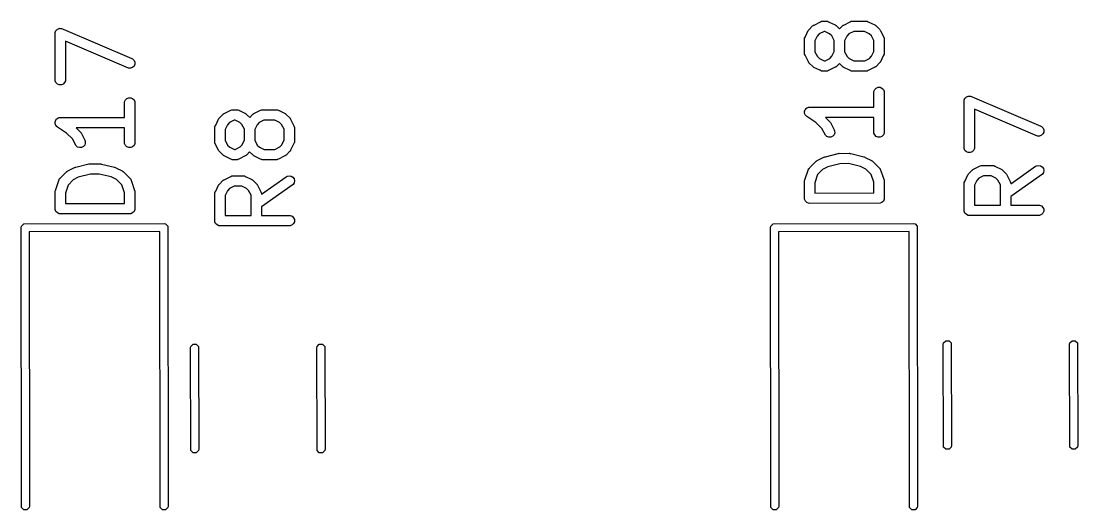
# Model space of a CAD drawing. Extents: x 37 to 347, y -147 to -34.
# Drawn here: x 316.61 to 331.84, y -115.29 to -108.25 of the extents above; entities that cross this region are included whole.
import ezdxf

# ---------------------------------------------------------------- set-up
doc = ezdxf.new("R2010")
doc.units = 0
doc.layers.add('BLACK', color=7, linetype='CONTINUOUS')

msp = doc.modelspace()

# ---------------------------------------------------------------- linework, layer by layer
at = {"layer": 'BLACK', "linetype": 'CONTINUOUS'}
for p, q in [((328.039531, -108.307761), (328.134086, -108.25907)), ((328.134086, -108.25907), (328.147817, -108.253815)), ((328.147817, -108.253815), (328.150506, -108.253623)), ((328.150506, -108.253623), (328.152995, -108.252593)), ((328.152995, -108.252593), (328.170824, -108.25218)), ((328.170824, -108.25218), (328.177007, -108.251741)), ((328.177007, -108.251741), (328.177837, -108.252017)), ((328.177837, -108.252017), (328.215246, -108.251152)), ((328.215246, -108.251152), (328.229878, -108.252593)), ((328.229878, -108.252593), (328.232367, -108.253624)), ((328.232367, -108.253624), (328.235055, -108.253815)), ((328.235055, -108.253815), (328.248048, -108.260119)), ((328.248048, -108.260119), (328.256914, -108.263792)), ((328.256914, -108.263792), (328.258136, -108.265014)), ((328.258136, -108.265014), (328.344025, -108.306689)), ((328.468102, -108.307761), (328.562657, -108.25907)), ((328.562657, -108.25907), (328.576388, -108.253815)), ((328.576388, -108.253815), (328.579077, -108.253623)), ((328.579077, -108.253623), (328.581566, -108.252593)), ((328.581566, -108.252593), (328.594905, -108.252499)), ((328.594905, -108.252499), (328.605578, -108.251741)), ((328.605578, -108.251741), (328.607585, -108.25241)), ((328.607585, -108.25241), (328.786674, -108.251152)), ((328.786674, -108.251152), (328.801306, -108.252593)), ((328.801306, -108.252593), (328.803795, -108.253624)), ((328.803795, -108.253624), (328.806483, -108.253815)), ((328.806483, -108.253815), (328.819476, -108.260119)), ((328.819476, -108.260119), (328.828342, -108.263792)), ((328.828342, -108.263792), (328.829564, -108.265014)), ((328.829564, -108.265014), (328.915453, -108.306689)), ((317.102151, -108.428533), (317.103592, -108.413901)), ((317.103592, -109.109831), (317.102151, -108.428533)), ((317.103592, -108.413901), (317.10377, -108.41347)), ((317.10377, -108.41347), (317.103776, -108.413006)), ((317.103776, -108.413006), (317.109364, -108.399965)), ((317.109364, -108.399965), (317.114791, -108.386865)), ((317.114791, -108.386865), (317.115119, -108.386536)), ((317.115119, -108.386536), (317.115303, -108.386108)), ((317.115303, -108.386108), (317.125463, -108.376192)), ((317.125463, -108.376192), (317.135483, -108.366173)), ((317.135483, -108.366173), (317.135913, -108.365994)), ((317.135913, -108.365994), (317.136247, -108.365669)), ((317.136247, -108.365669), (317.149429, -108.360395)), ((317.149429, -108.360395), (317.162519, -108.354974)), ((317.162519, -108.354974), (317.162985, -108.354974)), ((317.162985, -108.354974), (317.163417, -108.354801)), ((317.163417, -108.354801), (317.177597, -108.354974)), ((317.177597, -108.354974), (317.191783, -108.354974)), ((317.191783, -108.354974), (317.192213, -108.355152)), ((317.192213, -108.355152), (317.192678, -108.355158)), ((317.192678, -108.355158), (317.207267, -108.361388)), ((317.207267, -108.361388), (317.218819, -108.366173)), ((317.218819, -108.366173), (317.219077, -108.366431)), ((317.219077, -108.366431), (318.206695, -108.788168)), ((327.916013, -108.473737), (327.957688, -108.387849)), ((327.957688, -108.387849), (327.961652, -108.381549)), ((327.961652, -108.381549), (327.96241, -108.379722)), ((327.96241, -108.379722), (327.96354, -108.378551)), ((327.96354, -108.378551), (327.96552, -108.375406)), ((327.96552, -108.375406), (327.972014, -108.369773)), ((327.972014, -108.369773), (328.019356, -108.320738)), ((328.019356, -108.320738), (328.025105, -108.316019)), ((328.025105, -108.316019), (328.026405, -108.314521)), ((328.026405, -108.314521), (328.027818, -108.313793)), ((328.027818, -108.313793), (328.030721, -108.311411)), ((328.030721, -108.311411), (328.039531, -108.307761)), ((328.114447, -108.436466), (328.084203, -108.467793)), ((328.18375, -108.400778), (328.114447, -108.436466)), ((328.196639, -108.40048), (328.18375, -108.400778)), ((328.26408, -108.433204), (328.196639, -108.40048)), ((328.295407, -108.463448), (328.26408, -108.433204)), ((328.344025, -108.306689), (328.350324, -108.310653)), ((328.350324, -108.310653), (328.352152, -108.311411)), ((328.352152, -108.311411), (328.353322, -108.312541)), ((328.353322, -108.312541), (328.356468, -108.314521)), ((328.356468, -108.314521), (328.3621, -108.321015)), ((328.3621, -108.321015), (328.406383, -108.363768)), ((328.406383, -108.363768), (328.447927, -108.320738)), ((328.447927, -108.320738), (328.453676, -108.316019)), ((328.453676, -108.316019), (328.454976, -108.314521)), ((328.454976, -108.314521), (328.456389, -108.313793)), ((328.456389, -108.313793), (328.459292, -108.311411)), ((328.459292, -108.311411), (328.468102, -108.307761)), ((328.543018, -108.436466), (328.512774, -108.467793)), ((328.611809, -108.401042), (328.543018, -108.436466)), ((328.766978, -108.399952), (328.611809, -108.401042)), ((328.835508, -108.433204), (328.766978, -108.399952)), ((328.866836, -108.463449), (328.835508, -108.433204)), ((328.915453, -108.306689), (328.921749, -108.310652)), ((328.921749, -108.310652), (328.923579, -108.31141)), ((328.923579, -108.31141), (328.92475, -108.312541)), ((328.92475, -108.312541), (328.927896, -108.314521)), ((328.927896, -108.314521), (328.933527, -108.321014)), ((328.933527, -108.321014), (328.982564, -108.368356)), ((328.982564, -108.368356), (328.987282, -108.374105)), ((328.987282, -108.374105), (328.988782, -108.375406)), ((328.988782, -108.375406), (328.989509, -108.376819)), ((328.989509, -108.376819), (328.991892, -108.379722)), ((328.991892, -108.379722), (328.995541, -108.388532)), ((328.995541, -108.388532), (329.044233, -108.483087)), ((318.161623, -108.930479), (317.25098, -108.541611)), ((317.25098, -108.541611), (317.252151, -109.095199)), ((327.902151, -108.516628), (327.903592, -108.501996)), ((327.903409, -108.695715), (327.902151, -108.516628)), ((327.903592, -108.501996), (327.904623, -108.499506)), ((327.904623, -108.499506), (327.904814, -108.496819)), ((327.904814, -108.496819), (327.911118, -108.483825)), ((327.911118, -108.483825), (327.914791, -108.47496)), ((327.914791, -108.47496), (327.916013, -108.473737)), ((328.084203, -108.467793), (328.050951, -108.536323)), ((328.050951, -108.536323), (328.052041, -108.691492)), ((328.330831, -108.532239), (328.295407, -108.463448)), ((328.331921, -108.687408), (328.330831, -108.532239)), ((328.512774, -108.467793), (328.479522, -108.536323)), ((328.479522, -108.536323), (328.480612, -108.691492)), ((328.90226, -108.532239), (328.866836, -108.463449)), ((328.90335, -108.687408), (328.90226, -108.532239)), ((329.044233, -108.483087), (329.049488, -108.496818)), ((329.049488, -108.496818), (329.049679, -108.499507)), ((329.049679, -108.499507), (329.05071, -108.501996)), ((329.05071, -108.501996), (329.050803, -108.515335)), ((329.050803, -108.515335), (329.051562, -108.526008)), ((329.051562, -108.526008), (329.050892, -108.528015)), ((329.050892, -108.528015), (329.052151, -108.707104)), ((327.90274, -108.697723), (327.903409, -108.695715)), ((327.903498, -108.708395), (327.90274, -108.697723)), ((327.903592, -108.721736), (327.903498, -108.708395)), ((327.904623, -108.724225), (327.903592, -108.721736)), ((327.904814, -108.726913), (327.904623, -108.724225)), ((327.910069, -108.740645), (327.904814, -108.726913)), ((327.958761, -108.835201), (327.910069, -108.740645)), ((328.052041, -108.691492), (328.087465, -108.760283)), ((328.29867, -108.755937), (328.331921, -108.687408)), ((328.480612, -108.691492), (328.516036, -108.760283)), ((328.870099, -108.755937), (328.90335, -108.687408)), ((329.04318, -108.739912), (329.039511, -108.748772)), ((329.049488, -108.726914), (329.04318, -108.739912)), ((329.049679, -108.724224), (329.049488, -108.726914)), ((329.05071, -108.721736), (329.049679, -108.724224)), ((329.052151, -108.707104), (329.05071, -108.721736)), ((318.206695, -108.788168), (318.219576, -108.795256)), ((318.219576, -108.795256), (318.240014, -108.8162)), ((318.250526, -108.872631), (318.238998, -108.899529)), ((318.240014, -108.8162), (318.250882, -108.84337)), ((318.250882, -108.84337), (318.250526, -108.872631)), ((327.96241, -108.84401), (327.958761, -108.835201)), ((327.964792, -108.846912), (327.96241, -108.84401)), ((327.96552, -108.848326), (327.964792, -108.846912)), ((327.967018, -108.849625), (327.96552, -108.848326)), ((327.971737, -108.855375), (327.967018, -108.849625)), ((328.020772, -108.902716), (327.971737, -108.855375)), ((328.087465, -108.760283), (328.118793, -108.790528)), ((328.118793, -108.790528), (328.186233, -108.823251)), ((328.186233, -108.823251), (328.199122, -108.822953)), ((328.199122, -108.822953), (328.268425, -108.787265)), ((328.268425, -108.787265), (328.29867, -108.755937)), ((328.40506, -108.859963), (328.363517, -108.902994)), ((328.449343, -108.902716), (328.40506, -108.859963)), ((328.516036, -108.760283), (328.547364, -108.790528)), ((328.547364, -108.790528), (328.615893, -108.823779)), ((328.615893, -108.823779), (328.771062, -108.822689)), ((328.771062, -108.822689), (328.839853, -108.787264)), ((328.839853, -108.787264), (328.870099, -108.755937)), ((328.982285, -108.853959), (328.934944, -108.902995)), ((328.988782, -108.848326), (328.982285, -108.853959)), ((328.990761, -108.84518), (328.988782, -108.848326)), ((328.991892, -108.84401), (328.990761, -108.84518)), ((328.992649, -108.842182), (328.991892, -108.84401)), ((328.996614, -108.835883), (328.992649, -108.842182)), ((329.038289, -108.749993), (328.996614, -108.835883)), ((329.039511, -108.748772), (329.038289, -108.749993)), ((318.190885, -108.930836), (318.161623, -108.930479)), ((318.218055, -108.919968), (318.190885, -108.930836)), ((318.238998, -108.899529), (318.218055, -108.919968)), ((328.026405, -108.909211), (328.020772, -108.902716)), ((328.02955, -108.91119), (328.026405, -108.909211)), ((328.030721, -108.912321), (328.02955, -108.91119)), ((328.032548, -108.913078), (328.030721, -108.912321)), ((328.038848, -108.917043), (328.032548, -108.913078)), ((328.124737, -108.958718), (328.038848, -108.917043)), ((328.125959, -108.95994), (328.124737, -108.958718)), ((328.134818, -108.963609), (328.125959, -108.95994)), ((328.147817, -108.969917), (328.134818, -108.963609)), ((328.150506, -108.970108), (328.147817, -108.969917)), ((328.152995, -108.971139), (328.150506, -108.970108)), ((328.167627, -108.97258), (328.152995, -108.971139)), ((328.205034, -108.971714), (328.167627, -108.97258)), ((328.205865, -108.971991), (328.205034, -108.971714)), ((328.212047, -108.971551), (328.205865, -108.971991)), ((328.229878, -108.971139), (328.212047, -108.971551)), ((328.232367, -108.970107), (328.229878, -108.971139)), ((328.235055, -108.969917), (328.232367, -108.970107)), ((328.248787, -108.964662), (328.235055, -108.969917)), ((328.343343, -108.915969), (328.248787, -108.964662)), ((328.352152, -108.912321), (328.343343, -108.915969)), ((328.355054, -108.909938), (328.352152, -108.912321)), ((328.356468, -108.909211), (328.355054, -108.909938)), ((328.357767, -108.907712), (328.356468, -108.909211)), ((328.363517, -108.902994), (328.357767, -108.907712)), ((328.454976, -108.909211), (328.449343, -108.902716)), ((328.458121, -108.91119), (328.454976, -108.909211)), ((328.459292, -108.912321), (328.458121, -108.91119)), ((328.461119, -108.913078), (328.459292, -108.912321)), ((328.467419, -108.917043), (328.461119, -108.913078)), ((328.553308, -108.958718), (328.467419, -108.917043)), ((328.55453, -108.95994), (328.553308, -108.958718)), ((328.563389, -108.963609), (328.55453, -108.95994)), ((328.576388, -108.969917), (328.563389, -108.963609)), ((328.579077, -108.970108), (328.576388, -108.969917)), ((328.581566, -108.971139), (328.579077, -108.970108)), ((328.596198, -108.97258), (328.581566, -108.971139)), ((328.775285, -108.971321), (328.596198, -108.97258)), ((328.777293, -108.971991), (328.775285, -108.971321)), ((328.787965, -108.971232), (328.777293, -108.971991)), ((328.801306, -108.971139), (328.787965, -108.971232)), ((328.803795, -108.970107), (328.801306, -108.971139)), ((328.806483, -108.969917), (328.803795, -108.970107)), ((328.820215, -108.964662), (328.806483, -108.969917)), ((328.914767, -108.915971), (328.820215, -108.964662)), ((328.923579, -108.912322), (328.914767, -108.915971)), ((328.926483, -108.909938), (328.923579, -108.912322)), ((328.927896, -108.909211), (328.926483, -108.909938)), ((328.929195, -108.907712), (328.927896, -108.909211)), ((328.934944, -108.902995), (328.929195, -108.907712)), ((317.114791, -109.136867), (317.103592, -109.109831)), ((317.135483, -109.157559), (317.114791, -109.136867)), ((317.162519, -109.168758), (317.135483, -109.157559)), ((317.191783, -109.168758), (317.162519, -109.168758)), ((317.218819, -109.157559), (317.191783, -109.168758)), ((317.239511, -109.136867), (317.218819, -109.157559)), ((317.25071, -109.109831), (317.239511, -109.136867)), ((317.252151, -109.095199), (317.25071, -109.109831)), ((328.902151, -109.278533), (328.903592, -109.263901)), ((328.902669, -109.489352), (328.902151, -109.278533)), ((328.903592, -109.263901), (328.914791, -109.236865)), ((328.914791, -109.236865), (328.935483, -109.216173)), ((328.935483, -109.216173), (328.962519, -109.204974)), ((328.962519, -109.204974), (328.991783, -109.204974)), ((328.991783, -109.204974), (329.018819, -109.216173)), ((329.018819, -109.216173), (329.039511, -109.236865)), ((329.039511, -109.236865), (329.05071, -109.263901)), ((329.05071, -109.263901), (329.052151, -109.849961)), ((330.225463, -109.352382), (330.235483, -109.342363)), ((330.235483, -109.342363), (330.235913, -109.342184)), ((330.235913, -109.342184), (330.236247, -109.341859)), ((330.236247, -109.341859), (330.249429, -109.336585)), ((330.249429, -109.336585), (330.262519, -109.331164)), ((330.262519, -109.331164), (330.262985, -109.331164)), ((330.262985, -109.331164), (330.263417, -109.330991)), ((330.263417, -109.330991), (330.277597, -109.331164)), ((330.277597, -109.331164), (330.291783, -109.331164)), ((330.291783, -109.331164), (330.292213, -109.331342)), ((330.292213, -109.331342), (330.292678, -109.331348)), ((330.292678, -109.331348), (330.307267, -109.337578)), ((330.307267, -109.337578), (330.318819, -109.342363)), ((330.318819, -109.342363), (330.319077, -109.342621)), ((330.319077, -109.342621), (331.306695, -109.764358)), ((318.102151, -109.428533), (318.103592, -109.413901)), ((318.102669, -109.639352), (318.102151, -109.428533)), ((318.103592, -109.413901), (318.114791, -109.386865)), ((318.114791, -109.386865), (318.135483, -109.366173)), ((318.135483, -109.366173), (318.162519, -109.354974)), ((318.162519, -109.354974), (318.191783, -109.354974)), ((318.191783, -109.354974), (318.218819, -109.366173)), ((318.218819, -109.366173), (318.239511, -109.386865)), ((318.239511, -109.386865), (318.25071, -109.413901)), ((318.25071, -109.413901), (318.252151, -109.999961)), ((327.930232, -109.507137), (327.935483, -109.501887)), ((327.935483, -109.501887), (327.942272, -109.499074)), ((327.942272, -109.499074), (327.948378, -109.494986)), ((327.948378, -109.494986), (327.955658, -109.493529)), ((327.955658, -109.493529), (327.962519, -109.490688)), ((327.962519, -109.490688), (327.969919, -109.490677)), ((327.969919, -109.490677), (327.977072, -109.489247)), ((327.977072, -109.489247), (327.9842, -109.490657)), ((327.9842, -109.490657), (328.902669, -109.489352)), ((330.202151, -109.404723), (330.203592, -109.390091)), ((330.203592, -110.086021), (330.202151, -109.404723)), ((330.203592, -109.390091), (330.20377, -109.38966)), ((330.20377, -109.38966), (330.203776, -109.389196)), ((330.203776, -109.389196), (330.209364, -109.376155)), ((330.209364, -109.376155), (330.214791, -109.363055)), ((330.214791, -109.363055), (330.215119, -109.362726)), ((330.215119, -109.362726), (330.215303, -109.362298)), ((330.215303, -109.362298), (330.225463, -109.352382)), ((317.130232, -109.657137), (317.135483, -109.651887)), ((317.135483, -109.651887), (317.142272, -109.649074)), ((317.142272, -109.649074), (317.148378, -109.644986)), ((317.148378, -109.644986), (317.155658, -109.643529)), ((317.155658, -109.643529), (317.162519, -109.640688)), ((317.162519, -109.640688), (317.169919, -109.640677)), ((317.169919, -109.640677), (317.177072, -109.639247)), ((317.177072, -109.639247), (317.1842, -109.640657)), ((317.1842, -109.640657), (318.102669, -109.639352)), ((319.461652, -109.657739), (319.46241, -109.655912)), ((319.46241, -109.655912), (319.46354, -109.654741)), ((319.46354, -109.654741), (319.46552, -109.651596)), ((319.46552, -109.651596), (319.472014, -109.645963)), ((319.472014, -109.645963), (319.519356, -109.596928)), ((319.519356, -109.596928), (319.525105, -109.592209)), ((319.525105, -109.592209), (319.526405, -109.590711)), ((319.526405, -109.590711), (319.527818, -109.589983)), ((319.527818, -109.589983), (319.530721, -109.587601)), ((319.530721, -109.587601), (319.539531, -109.583951)), ((319.539531, -109.583951), (319.634086, -109.53526)), ((319.634086, -109.53526), (319.647817, -109.530005)), ((319.647817, -109.530005), (319.650506, -109.529813)), ((319.650506, -109.529813), (319.652995, -109.528783)), ((319.652995, -109.528783), (319.670824, -109.52837)), ((319.670824, -109.52837), (319.677007, -109.527931)), ((319.677007, -109.527931), (319.677837, -109.528207)), ((319.677837, -109.528207), (319.715246, -109.527342)), ((319.715246, -109.527342), (319.729878, -109.528783)), ((319.729878, -109.528783), (319.732367, -109.529814)), ((319.732367, -109.529814), (319.735055, -109.530005)), ((319.735055, -109.530005), (319.748048, -109.536309)), ((319.748048, -109.536309), (319.756914, -109.539982)), ((319.756914, -109.539982), (319.758136, -109.541204)), ((319.758136, -109.541204), (319.844025, -109.582879)), ((319.844025, -109.582879), (319.850324, -109.586843)), ((319.850324, -109.586843), (319.852152, -109.587601)), ((319.852152, -109.587601), (319.853322, -109.588731)), ((319.853322, -109.588731), (319.856468, -109.590711)), ((319.856468, -109.590711), (319.8621, -109.597205)), ((319.8621, -109.597205), (319.906383, -109.639958)), ((319.906383, -109.639958), (319.947927, -109.596928)), ((319.947927, -109.596928), (319.953676, -109.592209)), ((319.953676, -109.592209), (319.954976, -109.590711)), ((319.954976, -109.590711), (319.956389, -109.589983)), ((319.956389, -109.589983), (319.959292, -109.587601)), ((319.959292, -109.587601), (319.968102, -109.583951)), ((319.968102, -109.583951), (320.062657, -109.53526)), ((320.062657, -109.53526), (320.076388, -109.530005)), ((320.076388, -109.530005), (320.079077, -109.529813)), ((320.079077, -109.529813), (320.081566, -109.528783)), ((320.081566, -109.528783), (320.094905, -109.528689)), ((320.094905, -109.528689), (320.105578, -109.527931)), ((320.105578, -109.527931), (320.107585, -109.5286)), ((320.107585, -109.5286), (320.286674, -109.527342)), ((320.286674, -109.527342), (320.301306, -109.528783)), ((320.301306, -109.528783), (320.303795, -109.529814)), ((320.303795, -109.529814), (320.306483, -109.530005)), ((320.306483, -109.530005), (320.319476, -109.536309)), ((320.319476, -109.536309), (320.328342, -109.539982)), ((320.328342, -109.539982), (320.329564, -109.541204)), ((320.329564, -109.541204), (320.415453, -109.582879)), ((320.415453, -109.582879), (320.421749, -109.586842)), ((320.421749, -109.586842), (320.423579, -109.5876)), ((320.423579, -109.5876), (320.42475, -109.588731)), ((320.42475, -109.588731), (320.427896, -109.590711)), ((320.427896, -109.590711), (320.433527, -109.597204)), ((320.433527, -109.597204), (320.482564, -109.644546)), ((320.482564, -109.644546), (320.487282, -109.650295)), ((320.487282, -109.650295), (320.488782, -109.651596)), ((320.488782, -109.651596), (320.489509, -109.653009)), ((320.489509, -109.653009), (320.491892, -109.655912)), ((320.491892, -109.655912), (320.495541, -109.664722)), ((327.902151, -109.564326), (327.903592, -109.557041)), ((327.903592, -109.57153), (327.902151, -109.564326)), ((327.903592, -109.549615), (327.906404, -109.542826)), ((327.903592, -109.557041), (327.903592, -109.549615)), ((327.903592, -109.578879), (327.903592, -109.57153)), ((327.906433, -109.585739), (327.903592, -109.578879)), ((327.906404, -109.542826), (327.90783, -109.535618)), ((327.90789, -109.59302), (327.906433, -109.585739)), ((327.90783, -109.535618), (327.911949, -109.529439)), ((327.911978, -109.599125), (327.90789, -109.59302)), ((327.911949, -109.529439), (327.914791, -109.522579)), ((327.914791, -109.605915), (327.911978, -109.599125)), ((327.914791, -109.522579), (327.919986, -109.517383)), ((327.920041, -109.611165), (327.914791, -109.605915)), ((327.919986, -109.517383), (327.924063, -109.511269)), ((327.924173, -109.617335), (327.920041, -109.611165)), ((327.924063, -109.511269), (327.930232, -109.507137)), ((327.935431, -109.626555), (327.924173, -109.617335)), ((327.935483, -109.626607), (327.935431, -109.626555)), ((327.935505, -109.626616), (327.935483, -109.626607)), ((327.935548, -109.626651), (327.935505, -109.626616)), ((328.067864, -109.71339), (327.935548, -109.626651)), ((328.903034, -109.637932), (328.20429, -109.638924)), ((328.20429, -109.638924), (328.268279, -109.70169)), ((328.903592, -109.864593), (328.903034, -109.637932)), ((331.261623, -109.906669), (330.35098, -109.517801)), ((330.35098, -109.517801), (330.352151, -110.071389)), ((317.102151, -109.714326), (317.103592, -109.707041)), ((317.103592, -109.72153), (317.102151, -109.714326)), ((317.103592, -109.699615), (317.106404, -109.692826)), ((317.103592, -109.707041), (317.103592, -109.699615)), ((317.103592, -109.728879), (317.103592, -109.72153)), ((317.106433, -109.735739), (317.103592, -109.728879)), ((317.106404, -109.692826), (317.10783, -109.685618)), ((317.10789, -109.74302), (317.106433, -109.735739)), ((317.10783, -109.685618), (317.111949, -109.679439)), ((317.111978, -109.749125), (317.10789, -109.74302)), ((317.111949, -109.679439), (317.114791, -109.672579)), ((317.114791, -109.755915), (317.111978, -109.749125)), ((317.114791, -109.672579), (317.119986, -109.667383)), ((317.120041, -109.761165), (317.114791, -109.755915)), ((317.119986, -109.667383), (317.124063, -109.661269)), ((317.124173, -109.767335), (317.120041, -109.761165)), ((317.124063, -109.661269), (317.130232, -109.657137)), ((317.135431, -109.776555), (317.124173, -109.767335)), ((317.135483, -109.776607), (317.135431, -109.776555)), ((317.135505, -109.776616), (317.135483, -109.776607)), ((317.135548, -109.776651), (317.135505, -109.776616)), ((317.267864, -109.86339), (317.135548, -109.776651)), ((318.103034, -109.787932), (317.40429, -109.788924)), ((317.40429, -109.788924), (317.468279, -109.85169)), ((318.103592, -110.014593), (318.103034, -109.787932)), ((319.402151, -109.792818), (319.403592, -109.778186)), ((319.403409, -109.971905), (319.402151, -109.792818)), ((319.403592, -109.778186), (319.404623, -109.775696)), ((319.404623, -109.775696), (319.404814, -109.773009)), ((319.404814, -109.773009), (319.411118, -109.760015)), ((319.411118, -109.760015), (319.414791, -109.75115)), ((319.414791, -109.75115), (319.416013, -109.749927)), ((319.416013, -109.749927), (319.457688, -109.664039)), ((319.457688, -109.664039), (319.461652, -109.657739)), ((319.584203, -109.743983), (319.550951, -109.812513)), ((319.614447, -109.712656), (319.584203, -109.743983)), ((319.68375, -109.676968), (319.614447, -109.712656)), ((319.696639, -109.67667), (319.68375, -109.676968)), ((319.76408, -109.709394), (319.696639, -109.67667)), ((319.795407, -109.739638), (319.76408, -109.709394)), ((319.830831, -109.808429), (319.795407, -109.739638)), ((320.012774, -109.743983), (319.979522, -109.812513)), ((320.043018, -109.712656), (320.012774, -109.743983)), ((320.111809, -109.677232), (320.043018, -109.712656)), ((320.266978, -109.676142), (320.111809, -109.677232)), ((320.335508, -109.709394), (320.266978, -109.676142)), ((320.366836, -109.739639), (320.335508, -109.709394)), ((320.40226, -109.808429), (320.366836, -109.739639)), ((320.495541, -109.664722), (320.544233, -109.759277)), ((320.544233, -109.759277), (320.549488, -109.773008)), ((320.549488, -109.773008), (320.549679, -109.775697)), ((320.549679, -109.775697), (320.55071, -109.778186)), ((320.55071, -109.778186), (320.550803, -109.791525)), ((320.550803, -109.791525), (320.551562, -109.802198)), ((320.551562, -109.802198), (320.550892, -109.804205)), ((320.550892, -109.804205), (320.552151, -109.983294)), ((328.152213, -109.796127), (328.067864, -109.71339)), ((328.203615, -109.895945), (328.152213, -109.796127)), ((328.268279, -109.70169), (328.272999, -109.70744)), ((328.272999, -109.70744), (328.274496, -109.708739)), ((328.274496, -109.708739), (328.275222, -109.710149)), ((328.275222, -109.710149), (328.277607, -109.713055)), ((328.277607, -109.713055), (328.281258, -109.72187)), ((328.281258, -109.72187), (328.329947, -109.81642)), ((331.306695, -109.764358), (331.319576, -109.771446)), ((331.319576, -109.771446), (331.340014, -109.79239)), ((331.340014, -109.79239), (331.350882, -109.81956)), ((317.352213, -109.946127), (317.267864, -109.86339)), ((317.403615, -110.045945), (317.352213, -109.946127)), ((317.468279, -109.85169), (317.472999, -109.85744)), ((317.472999, -109.85744), (317.474496, -109.858739)), ((317.474496, -109.858739), (317.475222, -109.860149)), ((317.475222, -109.860149), (317.477607, -109.863055)), ((317.477607, -109.863055), (317.481258, -109.87187)), ((317.481258, -109.87187), (317.529947, -109.96642)), ((319.550951, -109.812513), (319.552041, -109.967682)), ((319.831921, -109.963598), (319.830831, -109.808429)), ((319.979522, -109.812513), (319.980612, -109.967682)), ((320.40335, -109.963598), (320.40226, -109.808429)), ((328.225723, -109.915118), (328.203615, -109.895945)), ((328.253484, -109.924372), (328.225723, -109.915118)), ((328.282674, -109.922298), (328.253484, -109.924372)), ((328.308849, -109.90921), (328.282674, -109.922298)), ((328.328022, -109.887103), (328.308849, -109.90921)), ((328.337276, -109.859341), (328.328022, -109.887103)), ((328.329947, -109.81642), (328.335202, -109.830151)), ((328.335202, -109.830151), (328.337276, -109.859341)), ((328.914791, -109.891629), (328.903592, -109.864593)), ((328.935483, -109.912321), (328.914791, -109.891629)), ((328.962519, -109.92352), (328.935483, -109.912321)), ((328.991783, -109.92352), (328.962519, -109.92352)), ((329.018819, -109.912321), (328.991783, -109.92352)), ((329.039511, -109.891629), (329.018819, -109.912321)), ((329.05071, -109.864593), (329.039511, -109.891629)), ((329.052151, -109.849961), (329.05071, -109.864593)), ((331.290885, -109.907026), (331.261623, -109.906669)), ((331.318055, -109.896158), (331.290885, -109.907026)), ((331.338998, -109.875719), (331.318055, -109.896158)), ((331.350526, -109.848821), (331.338998, -109.875719)), ((331.350882, -109.81956), (331.350526, -109.848821)), ((317.425723, -110.065118), (317.403615, -110.045945)), ((317.453484, -110.074372), (317.425723, -110.065118)), ((317.482674, -110.072298), (317.453484, -110.074372)), ((317.508849, -110.05921), (317.482674, -110.072298)), ((317.528022, -110.037103), (317.508849, -110.05921)), ((317.537276, -110.009341), (317.528022, -110.037103)), ((317.529947, -109.96642), (317.535202, -109.980151)), ((317.535202, -109.980151), (317.537276, -110.009341)), ((318.114791, -110.041629), (318.103592, -110.014593)), ((318.135483, -110.062321), (318.114791, -110.041629)), ((318.162519, -110.07352), (318.135483, -110.062321)), ((318.191783, -110.07352), (318.162519, -110.07352)), ((318.218819, -110.062321), (318.191783, -110.07352)), ((318.239511, -110.041629), (318.218819, -110.062321)), ((318.25071, -110.014593), (318.239511, -110.041629)), ((318.252151, -109.999961), (318.25071, -110.014593)), ((319.40274, -109.973913), (319.403409, -109.971905)), ((319.403498, -109.984585), (319.40274, -109.973913)), ((319.403592, -109.997926), (319.403498, -109.984585)), ((319.404623, -110.000415), (319.403592, -109.997926)), ((319.404814, -110.003103), (319.404623, -110.000415)), ((319.410069, -110.016835), (319.404814, -110.003103)), ((319.458761, -110.111391), (319.410069, -110.016835)), ((319.46241, -110.1202), (319.458761, -110.111391)), ((319.552041, -109.967682), (319.587465, -110.036473)), ((319.587465, -110.036473), (319.618793, -110.066718)), ((319.618793, -110.066718), (319.686233, -110.099441)), ((319.686233, -110.099441), (319.699122, -110.099143)), ((319.699122, -110.099143), (319.768425, -110.063455)), ((319.768425, -110.063455), (319.79867, -110.032127)), ((319.79867, -110.032127), (319.831921, -109.963598)), ((319.980612, -109.967682), (320.016036, -110.036473)), ((320.016036, -110.036473), (320.047364, -110.066718)), ((320.047364, -110.066718), (320.115893, -110.099969)), ((320.115893, -110.099969), (320.271062, -110.098879)), ((320.271062, -110.098879), (320.339853, -110.063454)), ((320.339853, -110.063454), (320.370099, -110.032127)), ((320.370099, -110.032127), (320.40335, -109.963598)), ((320.496614, -110.112073), (320.492649, -110.118372)), ((320.538289, -110.026183), (320.496614, -110.112073)), ((320.539511, -110.024962), (320.538289, -110.026183)), ((320.54318, -110.016102), (320.539511, -110.024962)), ((320.549488, -110.003104), (320.54318, -110.016102)), ((320.549679, -110.000414), (320.549488, -110.003104)), ((320.55071, -109.997926), (320.549679, -110.000414)), ((320.552151, -109.983294), (320.55071, -109.997926)), ((330.214791, -110.113057), (330.203592, -110.086021)), ((330.35071, -110.086021), (330.339511, -110.113057)), ((330.352151, -110.071389), (330.35071, -110.086021)), ((319.464792, -110.123102), (319.46241, -110.1202)), ((319.46552, -110.124516), (319.464792, -110.123102)), ((319.467018, -110.125815), (319.46552, -110.124516)), ((319.471737, -110.131565), (319.467018, -110.125815)), ((319.520772, -110.178906), (319.471737, -110.131565)), ((319.526405, -110.185401), (319.520772, -110.178906)), ((319.52955, -110.18738), (319.526405, -110.185401)), ((319.530721, -110.188511), (319.52955, -110.18738)), ((319.532548, -110.189268), (319.530721, -110.188511)), ((319.538848, -110.193233), (319.532548, -110.189268)), ((319.624737, -110.234908), (319.538848, -110.193233)), ((319.625959, -110.23613), (319.624737, -110.234908)), ((319.634818, -110.239799), (319.625959, -110.23613)), ((319.647817, -110.246107), (319.634818, -110.239799)), ((319.650506, -110.246298), (319.647817, -110.246107)), ((319.652995, -110.247329), (319.650506, -110.246298)), ((319.667627, -110.24877), (319.652995, -110.247329)), ((319.705034, -110.247904), (319.667627, -110.24877)), ((319.705865, -110.248181), (319.705034, -110.247904)), ((319.712047, -110.247741), (319.705865, -110.248181)), ((319.729878, -110.247329), (319.712047, -110.247741)), ((319.732367, -110.246297), (319.729878, -110.247329)), ((319.735055, -110.246107), (319.732367, -110.246297)), ((319.748787, -110.240852), (319.735055, -110.246107)), ((319.843343, -110.192159), (319.748787, -110.240852)), ((319.852152, -110.188511), (319.843343, -110.192159)), ((319.855054, -110.186128), (319.852152, -110.188511)), ((319.856468, -110.185401), (319.855054, -110.186128)), ((319.857767, -110.183902), (319.856468, -110.185401)), ((319.863517, -110.179184), (319.857767, -110.183902)), ((319.90506, -110.136153), (319.863517, -110.179184)), ((319.949343, -110.178906), (319.90506, -110.136153)), ((319.954976, -110.185401), (319.949343, -110.178906)), ((319.958121, -110.18738), (319.954976, -110.185401)), ((319.959292, -110.188511), (319.958121, -110.18738)), ((319.961119, -110.189268), (319.959292, -110.188511)), ((319.967419, -110.193233), (319.961119, -110.189268)), ((320.053308, -110.234908), (319.967419, -110.193233)), ((320.05453, -110.23613), (320.053308, -110.234908)), ((320.063389, -110.239799), (320.05453, -110.23613)), ((320.076388, -110.246107), (320.063389, -110.239799)), ((320.079077, -110.246298), (320.076388, -110.246107)), ((320.081566, -110.247329), (320.079077, -110.246298)), ((320.096198, -110.24877), (320.081566, -110.247329)), ((320.275285, -110.247511), (320.096198, -110.24877)), ((320.277293, -110.248181), (320.275285, -110.247511)), ((320.287965, -110.247422), (320.277293, -110.248181)), ((320.301306, -110.247329), (320.287965, -110.247422)), ((320.303795, -110.246297), (320.301306, -110.247329)), ((320.306483, -110.246107), (320.303795, -110.246297)), ((320.320215, -110.240852), (320.306483, -110.246107)), ((320.414767, -110.192161), (320.320215, -110.240852)), ((320.423579, -110.188512), (320.414767, -110.192161)), ((320.426483, -110.186128), (320.423579, -110.188512)), ((320.427896, -110.185401), (320.426483, -110.186128)), ((320.429195, -110.183902), (320.427896, -110.185401)), ((320.434944, -110.179185), (320.429195, -110.183902)), ((320.482285, -110.130149), (320.434944, -110.179185)), ((320.488782, -110.124516), (320.482285, -110.130149)), ((320.490761, -110.12137), (320.488782, -110.124516)), ((320.491892, -110.1202), (320.490761, -110.12137)), ((320.492649, -110.118372), (320.491892, -110.1202)), ((328.075434, -110.266175), (328.07834, -110.263791)), ((328.07834, -110.263791), (328.087155, -110.260139)), ((328.087155, -110.260139), (328.181705, -110.211451)), ((328.181705, -110.211451), (328.182774, -110.211041)), ((328.182774, -110.211041), (328.18321, -110.210719)), ((328.18321, -110.210719), (328.184453, -110.210399)), ((328.184453, -110.210399), (328.195436, -110.206196)), ((328.195436, -110.206196), (328.202833, -110.20567)), ((328.202833, -110.20567), (328.387532, -110.158153)), ((328.387532, -110.158153), (328.390068, -110.157777)), ((328.390068, -110.157777), (328.39109, -110.157355)), ((328.39109, -110.157355), (328.393051, -110.157337)), ((328.393051, -110.157337), (328.402076, -110.156003)), ((328.402076, -110.156003), (328.409999, -110.157181)), ((328.409999, -110.157181), (328.548579, -110.155914)), ((328.548579, -110.155914), (328.551132, -110.156165)), ((328.551132, -110.156165), (328.552225, -110.156003)), ((328.552225, -110.156003), (328.554096, -110.156457)), ((328.554096, -110.156457), (328.563211, -110.157355)), ((328.563211, -110.157355), (328.570879, -110.160531)), ((328.570879, -110.160531), (328.757245, -110.205772)), ((328.757245, -110.205772), (328.758324, -110.206157)), ((328.758324, -110.206157), (328.758864, -110.206196)), ((328.758864, -110.206196), (328.760071, -110.206781)), ((328.760071, -110.206781), (328.771091, -110.210719)), ((328.771091, -110.210719), (328.776602, -110.214803)), ((328.776602, -110.214803), (328.867834, -110.25907)), ((328.867834, -110.25907), (328.87413, -110.263033)), ((328.87413, -110.263033), (328.87596, -110.263791)), ((328.87596, -110.263791), (328.87708, -110.264889)), ((328.87708, -110.264889), (328.880277, -110.266902)), ((330.235483, -110.133749), (330.214791, -110.113057)), ((330.262519, -110.144948), (330.235483, -110.133749)), ((330.291783, -110.144948), (330.262519, -110.144948)), ((330.318819, -110.133749), (330.291783, -110.144948)), ((330.339511, -110.113057), (330.318819, -110.133749)), ((317.272725, -110.418398), (317.274024, -110.416902)), ((317.274024, -110.416902), (317.275434, -110.416175)), ((317.275434, -110.416175), (317.27834, -110.413791)), ((317.27834, -110.413791), (317.287155, -110.410139)), ((317.287155, -110.410139), (317.381705, -110.361451)), ((317.381705, -110.361451), (317.382774, -110.361041)), ((317.382774, -110.361041), (317.38321, -110.360719)), ((317.38321, -110.360719), (317.384453, -110.360399)), ((317.384453, -110.360399), (317.395436, -110.356196)), ((317.395436, -110.356196), (317.402833, -110.35567)), ((317.402833, -110.35567), (317.587532, -110.308153)), ((317.587532, -110.308153), (317.590068, -110.307777)), ((317.590068, -110.307777), (317.59109, -110.307355)), ((317.59109, -110.307355), (317.593051, -110.307337)), ((317.593051, -110.307337), (317.602076, -110.306003)), ((317.602076, -110.306003), (317.609999, -110.307181)), ((317.609999, -110.307181), (317.748579, -110.305914)), ((317.748579, -110.305914), (317.751132, -110.306165)), ((317.751132, -110.306165), (317.752225, -110.306003)), ((317.752225, -110.306003), (317.754096, -110.306457)), ((317.754096, -110.306457), (317.763211, -110.307355)), ((317.763211, -110.307355), (317.770879, -110.310531)), ((317.770879, -110.310531), (317.957245, -110.355772)), ((317.957245, -110.355772), (317.958324, -110.356157)), ((317.958324, -110.356157), (317.958864, -110.356196)), ((317.958864, -110.356196), (317.960071, -110.356781)), ((317.960071, -110.356781), (317.971091, -110.360719)), ((317.971091, -110.360719), (317.976602, -110.364803)), ((317.976602, -110.364803), (318.067834, -110.40907)), ((318.067834, -110.40907), (318.07413, -110.413033)), ((318.07413, -110.413033), (318.07596, -110.413791)), ((318.07596, -110.413791), (318.07708, -110.414889)), ((318.07708, -110.414889), (318.080277, -110.416902)), ((318.080277, -110.416902), (318.0868, -110.424424)), ((327.90747, -110.540251), (327.953619, -110.397673)), ((327.953619, -110.397673), (327.959613, -110.384248)), ((327.959613, -110.384248), (327.961378, -110.382212)), ((327.961378, -110.382212), (327.96241, -110.379722)), ((327.96241, -110.379722), (327.972158, -110.369783)), ((327.972158, -110.369783), (327.978787, -110.362141)), ((327.978787, -110.362141), (327.98049, -110.361289)), ((327.98049, -110.361289), (328.066975, -110.273119)), ((328.066975, -110.273119), (328.072725, -110.268398)), ((328.072725, -110.268398), (328.074024, -110.266902)), ((328.074024, -110.266902), (328.075434, -110.266175)), ((328.161412, -110.389184), (328.088622, -110.463393)), ((328.236547, -110.350493), (328.161412, -110.389184)), ((328.409977, -110.305875), (328.236547, -110.350493)), ((328.534749, -110.304733), (328.409977, -110.305875)), ((328.707872, -110.346759), (328.534749, -110.304733)), ((328.787682, -110.385485), (328.707872, -110.346759)), ((328.863408, -110.459762), (328.787682, -110.385485)), ((328.880277, -110.266902), (328.8868, -110.274424)), ((328.8868, -110.274424), (328.982565, -110.368357)), ((328.982565, -110.368357), (328.991893, -110.379722)), ((328.991893, -110.379722), (328.992924, -110.382212)), ((328.992924, -110.382212), (328.994689, -110.384247)), ((328.994689, -110.384247), (328.999134, -110.397205)), ((328.999134, -110.397205), (329.003091, -110.406758)), ((329.003091, -110.406758), (329.003091, -110.408738)), ((329.003091, -110.408738), (329.048302, -110.540529)), ((330.272014, -110.448344), (330.319356, -110.399309)), ((330.319356, -110.399309), (330.325105, -110.39459)), ((330.325105, -110.39459), (330.326405, -110.393092)), ((330.326405, -110.393092), (330.327818, -110.392364)), ((330.327818, -110.392364), (330.330721, -110.389982)), ((330.330721, -110.389982), (330.339531, -110.386332)), ((330.339531, -110.386332), (330.434086, -110.337641)), ((330.434086, -110.337641), (330.447817, -110.332386)), ((330.447817, -110.332386), (330.450506, -110.332194)), ((330.450506, -110.332194), (330.452995, -110.331164)), ((330.452995, -110.331164), (330.466792, -110.331037)), ((330.466792, -110.331037), (330.477007, -110.330312)), ((330.477007, -110.330312), (330.478853, -110.330927)), ((330.478853, -110.330927), (330.610484, -110.329723)), ((330.610484, -110.329723), (330.625116, -110.331164)), ((330.625116, -110.331164), (330.627605, -110.332195)), ((330.627605, -110.332195), (330.630293, -110.332386)), ((330.630293, -110.332386), (330.643286, -110.33869)), ((330.643286, -110.33869), (330.652152, -110.342363)), ((330.652152, -110.342363), (330.653374, -110.343585)), ((330.653374, -110.343585), (330.739263, -110.38526)), ((330.739263, -110.38526), (330.745562, -110.389224)), ((330.745562, -110.389224), (330.74739, -110.389982)), ((330.74739, -110.389982), (330.74856, -110.391112)), ((330.74856, -110.391112), (330.751706, -110.393092)), ((330.751706, -110.393092), (330.757338, -110.399586)), ((330.757338, -110.399586), (330.806374, -110.446928)), ((330.874771, -110.596136), (331.234142, -110.34328)), ((331.234142, -110.34328), (331.246955, -110.33607)), ((331.246955, -110.33607), (331.275526, -110.329741)), ((331.275526, -110.329741), (331.304344, -110.334826)), ((331.304344, -110.334826), (331.329022, -110.350553)), ((331.329022, -110.350553), (331.345804, -110.374527)), ((331.345804, -110.374527), (331.352134, -110.403098)), ((331.352134, -110.403098), (331.347048, -110.431915)), ((317.10747, -110.690251), (317.153619, -110.547673)), ((317.153619, -110.547673), (317.159613, -110.534248)), ((317.159613, -110.534248), (317.161378, -110.532212)), ((317.161378, -110.532212), (317.16241, -110.529722)), ((317.16241, -110.529722), (317.172158, -110.519783)), ((317.172158, -110.519783), (317.178787, -110.512141)), ((317.178787, -110.512141), (317.18049, -110.511289)), ((317.18049, -110.511289), (317.266975, -110.423119)), ((317.266975, -110.423119), (317.272725, -110.418398)), ((317.361412, -110.539184), (317.288622, -110.613393)), ((317.436547, -110.500493), (317.361412, -110.539184)), ((317.609977, -110.455875), (317.436547, -110.500493)), ((317.734749, -110.454733), (317.609977, -110.455875)), ((317.907872, -110.496759), (317.734749, -110.454733)), ((317.987682, -110.535485), (317.907872, -110.496759)), ((318.063408, -110.609762), (317.987682, -110.535485)), ((318.0868, -110.424424), (318.182565, -110.518357)), ((318.182565, -110.518357), (318.191893, -110.529722)), ((318.191893, -110.529722), (318.192924, -110.532212)), ((318.192924, -110.532212), (318.194689, -110.534247)), ((318.194689, -110.534247), (318.199134, -110.547205)), ((318.199134, -110.547205), (318.203091, -110.556758)), ((318.203091, -110.556758), (318.203091, -110.558738)), ((318.203091, -110.558738), (318.248302, -110.690529)), ((319.472014, -110.598344), (319.519356, -110.549309)), ((319.519356, -110.549309), (319.525105, -110.54459)), ((319.525105, -110.54459), (319.526405, -110.543092)), ((319.526405, -110.543092), (319.527818, -110.542364)), ((319.527818, -110.542364), (319.530721, -110.539982)), ((319.530721, -110.539982), (319.539531, -110.536332)), ((319.539531, -110.536332), (319.634086, -110.487641)), ((319.634086, -110.487641), (319.647817, -110.482386)), ((319.647817, -110.482386), (319.650506, -110.482194)), ((319.650506, -110.482194), (319.652995, -110.481164)), ((319.652995, -110.481164), (319.666792, -110.481037)), ((319.666792, -110.481037), (319.677007, -110.480312)), ((319.677007, -110.480312), (319.678853, -110.480927)), ((319.678853, -110.480927), (319.810484, -110.479723)), ((319.810484, -110.479723), (319.825116, -110.481164)), ((319.825116, -110.481164), (319.827605, -110.482195)), ((319.827605, -110.482195), (319.830293, -110.482386)), ((319.830293, -110.482386), (319.843286, -110.48869)), ((319.843286, -110.48869), (319.852152, -110.492363)), ((319.852152, -110.492363), (319.853374, -110.493585)), ((319.853374, -110.493585), (319.939263, -110.53526)), ((319.939263, -110.53526), (319.945562, -110.539224)), ((319.945562, -110.539224), (319.94739, -110.539982)), ((319.94739, -110.539982), (319.94856, -110.541112)), ((319.94856, -110.541112), (319.951706, -110.543092)), ((319.951706, -110.543092), (319.957338, -110.549586)), ((319.957338, -110.549586), (320.006374, -110.596928)), ((320.074771, -110.746136), (320.434142, -110.49328)), ((320.434142, -110.49328), (320.446955, -110.48607)), ((320.446955, -110.48607), (320.475526, -110.479741)), ((320.475526, -110.479741), (320.504344, -110.484826)), ((320.504344, -110.484826), (320.529022, -110.500553)), ((320.529022, -110.500553), (320.545804, -110.524527)), ((320.545804, -110.524527), (320.552134, -110.553098)), ((320.552134, -110.553098), (320.547048, -110.581915)), ((327.902151, -110.564247), (327.90288, -110.556841)), ((327.903592, -110.816974), (327.902151, -110.564247)), ((327.90274, -110.554867), (327.903221, -110.55338)), ((327.90288, -110.556841), (327.90274, -110.554867)), ((327.903221, -110.55338), (327.903592, -110.549615)), ((327.903592, -110.549615), (327.90747, -110.540251)), ((328.088622, -110.463393), (328.050883, -110.579989)), ((328.902199, -110.572839), (328.863408, -110.459762)), ((329.048302, -110.540529), (329.049951, -110.547784)), ((329.049951, -110.547784), (329.05071, -110.549615)), ((329.05071, -110.549615), (329.050718, -110.551157)), ((329.050718, -110.551157), (329.051562, -110.554866)), ((329.051562, -110.554866), (329.0508, -110.565571)), ((329.0508, -110.565571), (329.052151, -110.802342)), ((330.204814, -110.57539), (330.211118, -110.562396)), ((330.211118, -110.562396), (330.214791, -110.553531)), ((330.214791, -110.553531), (330.216013, -110.552308)), ((330.216013, -110.552308), (330.257688, -110.46642)), ((330.257688, -110.46642), (330.261652, -110.46012)), ((330.261652, -110.46012), (330.26241, -110.458293)), ((330.26241, -110.458293), (330.26354, -110.457122)), ((330.26354, -110.457122), (330.26552, -110.453977)), ((330.26552, -110.453977), (330.272014, -110.448344)), ((330.384203, -110.546364), (330.350835, -110.615131)), ((330.414447, -110.515037), (330.384203, -110.546364)), ((330.483304, -110.479579), (330.414447, -110.515037)), ((330.590936, -110.478594), (330.483304, -110.479579)), ((330.659318, -110.511775), (330.590936, -110.478594)), ((330.690645, -110.542019), (330.659318, -110.511775)), ((330.726016, -110.610707), (330.690645, -110.542019)), ((330.806374, -110.446928), (330.811092, -110.452677)), ((330.811092, -110.452677), (330.812591, -110.453977)), ((330.812591, -110.453977), (330.813318, -110.45539)), ((330.813318, -110.45539), (330.815701, -110.458293)), ((330.815701, -110.458293), (330.81935, -110.467103)), ((330.81935, -110.467103), (330.868042, -110.561658)), ((330.868042, -110.561658), (330.873297, -110.575389)), ((331.331321, -110.456594), (330.875236, -110.777498)), ((331.347048, -110.431915), (331.331321, -110.456594)), ((317.102151, -110.714247), (317.10288, -110.706841)), ((317.103592, -110.966974), (317.102151, -110.714247)), ((317.10274, -110.704867), (317.103221, -110.70338)), ((317.10288, -110.706841), (317.10274, -110.704867)), ((317.103221, -110.70338), (317.103592, -110.699615)), ((317.103592, -110.699615), (317.10747, -110.690251)), ((317.288622, -110.613393), (317.250883, -110.729989)), ((318.102199, -110.722839), (318.063408, -110.609762)), ((318.248302, -110.690529), (318.249951, -110.697784)), ((318.249951, -110.697784), (318.25071, -110.699615)), ((318.25071, -110.699615), (318.250718, -110.701157)), ((318.250718, -110.701157), (318.251562, -110.704866)), ((318.251562, -110.704866), (318.2508, -110.715571)), ((318.2508, -110.715571), (318.252151, -110.952342)), ((319.404814, -110.72539), (319.411118, -110.712396)), ((319.411118, -110.712396), (319.414791, -110.703531)), ((319.414791, -110.703531), (319.416013, -110.702308)), ((319.416013, -110.702308), (319.457688, -110.61642)), ((319.457688, -110.61642), (319.461652, -110.61012)), ((319.461652, -110.61012), (319.46241, -110.608293)), ((319.46241, -110.608293), (319.46354, -110.607122)), ((319.46354, -110.607122), (319.46552, -110.603977)), ((319.46552, -110.603977), (319.472014, -110.598344)), ((319.584203, -110.696364), (319.550835, -110.765131)), ((319.614447, -110.665037), (319.584203, -110.696364)), ((319.683304, -110.629579), (319.614447, -110.665037)), ((319.790936, -110.628594), (319.683304, -110.629579)), ((319.859318, -110.661775), (319.790936, -110.628594)), ((319.890645, -110.692019), (319.859318, -110.661775)), ((319.926016, -110.760707), (319.890645, -110.692019)), ((320.006374, -110.596928), (320.011092, -110.602677)), ((320.011092, -110.602677), (320.012591, -110.603977)), ((320.012591, -110.603977), (320.013318, -110.60539)), ((320.013318, -110.60539), (320.015701, -110.608293)), ((320.015701, -110.608293), (320.01935, -110.617103)), ((320.01935, -110.617103), (320.068042, -110.711658)), ((320.068042, -110.711658), (320.073297, -110.725389)), ((320.531321, -110.606594), (320.075236, -110.927498)), ((320.547048, -110.581915), (320.531321, -110.606594)), ((328.050883, -110.579989), (328.05173, -110.728656)), ((328.903081, -110.727447), (328.902199, -110.572839)), ((330.202151, -110.595199), (330.203592, -110.580567)), ((330.203592, -110.990783), (330.202151, -110.595199)), ((330.203592, -110.580567), (330.204623, -110.578077)), ((330.204623, -110.578077), (330.204814, -110.57539)), ((330.350835, -110.615131), (330.351882, -110.902465)), ((330.726476, -110.736858), (330.726016, -110.610707)), ((330.873297, -110.575389), (330.873488, -110.578078)), ((330.873488, -110.578078), (330.874519, -110.580567)), ((330.874519, -110.580567), (330.874565, -110.593237)), ((330.874565, -110.593237), (330.874771, -110.596136)), ((317.250883, -110.729989), (317.25173, -110.878656)), ((318.103081, -110.877447), (318.102199, -110.722839)), ((319.402151, -110.745199), (319.403592, -110.730567)), ((319.403592, -111.140783), (319.402151, -110.745199)), ((319.403592, -110.730567), (319.404623, -110.728077)), ((319.404623, -110.728077), (319.404814, -110.72539)), ((319.550835, -110.765131), (319.551882, -111.052465)), ((319.926476, -110.886858), (319.926016, -110.760707)), ((320.073297, -110.725389), (320.073488, -110.728078)), ((320.073488, -110.728078), (320.074519, -110.730567)), ((320.074519, -110.730567), (320.074565, -110.743237)), ((320.074565, -110.743237), (320.074771, -110.746136)), ((327.914791, -110.84401), (327.903592, -110.816974)), ((327.935483, -110.864702), (327.914791, -110.84401)), ((327.962519, -110.875901), (327.935483, -110.864702)), ((328.05173, -110.728656), (328.903081, -110.727447)), ((329.018819, -110.864702), (328.991783, -110.875901)), ((329.039511, -110.84401), (329.018819, -110.864702)), ((329.05071, -110.816974), (329.039511, -110.84401)), ((329.052151, -110.802342), (329.05071, -110.816974)), ((330.725978, -110.739681), (330.726476, -110.736858)), ((330.726494, -110.742014), (330.725978, -110.739681)), ((330.727077, -110.901932), (330.726494, -110.742014)), ((330.875236, -110.777498), (330.875688, -110.901721)), ((317.114791, -110.99401), (317.103592, -110.966974)), ((317.135483, -111.014702), (317.114791, -110.99401)), ((317.162519, -111.025901), (317.135483, -111.014702)), ((317.177151, -111.027342), (317.162519, -111.025901)), ((318.191783, -111.025901), (317.177151, -111.027342)), ((317.25173, -110.878656), (318.103081, -110.877447)), ((318.218819, -111.014702), (318.191783, -111.025901)), ((318.239511, -110.99401), (318.218819, -111.014702)), ((318.25071, -110.966974), (318.239511, -110.99401)), ((318.252151, -110.952342), (318.25071, -110.966974)), ((319.925978, -110.889681), (319.926476, -110.886858)), ((319.926494, -110.892014), (319.925978, -110.889681)), ((319.927077, -111.051932), (319.926494, -110.892014)), ((320.075236, -110.927498), (320.075688, -111.051721)), ((327.977151, -110.877342), (327.962519, -110.875901)), ((328.991783, -110.875901), (327.977151, -110.877342)), ((330.214791, -111.017819), (330.203592, -110.990783)), ((330.235483, -111.038511), (330.214791, -111.017819)), ((330.351882, -110.902465), (330.727077, -110.901932)), ((330.875688, -110.901721), (331.277151, -110.901151)), ((331.277151, -110.901151), (331.291783, -110.902592)), ((331.291783, -110.902592), (331.318819, -110.913791)), ((331.318819, -110.913791), (331.339511, -110.934483)), ((331.339511, -111.017819), (331.318819, -111.038511)), ((331.339511, -110.934483), (331.35071, -110.961519)), ((331.35071, -110.990783), (331.339511, -111.017819)), ((331.35071, -110.961519), (331.35071, -110.990783)), ((316.616899, -111.205096), (316.649371, -111.172624)), ((316.649371, -111.172624), (318.672332, -111.168057)), ((318.672332, -111.168057), (318.695293, -111.172624)), ((318.695293, -111.172624), (318.727765, -111.205096)), ((319.414791, -111.167819), (319.403592, -111.140783)), ((319.435483, -111.188511), (319.414791, -111.167819)), ((319.551882, -111.052465), (319.927077, -111.051932)), ((320.075688, -111.051721), (320.477151, -111.051151)), ((320.477151, -111.051151), (320.491783, -111.052592)), ((320.491783, -111.052592), (320.518819, -111.063791)), ((320.518819, -111.063791), (320.539511, -111.084483)), ((320.539511, -111.167819), (320.518819, -111.188511)), ((320.539511, -111.084483), (320.55071, -111.111519)), ((320.55071, -111.140783), (320.539511, -111.167819)), ((320.55071, -111.111519), (320.55071, -111.140783)), ((327.416899, -111.205096), (327.449371, -111.172624)), ((327.449371, -111.172624), (329.472332, -111.168057)), ((329.472332, -111.168057), (329.495293, -111.172624)), ((329.495293, -111.172624), (329.527765, -111.205096)), ((330.262519, -111.04971), (330.235483, -111.038511)), ((330.277151, -111.051151), (330.262519, -111.04971)), ((331.291783, -111.04971), (330.277151, -111.051151)), ((331.318819, -111.038511), (331.291783, -111.04971)), ((316.612332, -111.228057), (316.616899, -111.205096)), ((316.616899, -115.261018), (316.612332, -111.228057)), ((318.612394, -111.283677), (316.727858, -111.287931)), ((316.727858, -111.287931), (316.732332, -115.238057)), ((318.616899, -115.261018), (318.612394, -111.283677)), ((318.727765, -111.205096), (318.732332, -115.238057)), ((319.462519, -111.19971), (319.435483, -111.188511)), ((319.477151, -111.201151), (319.462519, -111.19971)), ((320.491783, -111.19971), (319.477151, -111.201151)), ((320.518819, -111.188511), (320.491783, -111.19971)), ((327.412332, -111.228057), (327.416899, -111.205096)), ((327.416899, -115.261018), (327.412332, -111.228057)), ((329.412394, -111.283677), (327.527858, -111.287931)), ((327.527858, -111.287931), (327.532332, -115.238057)), ((329.416899, -115.261018), (329.412394, -111.283677)), ((329.527765, -111.205096), (329.532332, -115.238057)), ((319.052332, -112.960993), (319.056899, -112.938032)), ((319.056899, -114.438082), (319.052332, -112.960993)), ((319.056899, -112.938032), (319.089371, -112.90556)), ((319.089371, -112.90556), (319.135293, -112.90556)), ((319.135293, -112.90556), (319.167765, -112.938032)), ((319.167765, -112.938032), (319.172332, -114.415121)), ((320.872332, -112.960993), (320.876899, -112.938032)), ((320.876899, -114.438082), (320.872332, -112.960993)), ((320.876899, -112.938032), (320.909371, -112.90556)), ((320.909371, -112.90556), (320.955293, -112.90556)), ((320.955293, -112.90556), (320.987765, -112.938032)), ((320.987765, -112.938032), (320.992332, -114.415121)), ((329.902332, -112.910993), (329.906899, -112.888032)), ((329.906899, -114.388082), (329.902332, -112.910993)), ((329.906899, -112.888032), (329.939371, -112.85556)), ((329.939371, -112.85556), (329.985293, -112.85556)), ((329.985293, -112.85556), (330.017765, -112.888032)), ((330.017765, -112.888032), (330.022332, -114.365121)), ((331.722332, -112.910993), (331.726899, -112.888032)), ((331.726899, -114.388082), (331.722332, -112.910993)), ((331.726899, -112.888032), (331.759371, -112.85556)), ((331.759371, -112.85556), (331.805293, -112.85556)), ((331.805293, -112.85556), (331.837765, -112.888032)), ((331.837765, -112.888032), (331.842332, -114.365121)), ((330.022332, -114.365121), (330.017765, -114.388082)), ((331.842332, -114.365121), (331.837765, -114.388082)), ((319.089371, -114.470554), (319.056899, -114.438082)), ((319.135293, -114.470554), (319.089371, -114.470554)), ((319.167765, -114.438082), (319.135293, -114.470554)), ((319.172332, -114.415121), (319.167765, -114.438082)), ((320.909371, -114.470554), (320.876899, -114.438082)), ((320.955293, -114.470554), (320.909371, -114.470554)), ((320.987765, -114.438082), (320.955293, -114.470554)), ((320.992332, -114.415121), (320.987765, -114.438082)), ((329.939371, -114.420554), (329.906899, -114.388082)), ((329.985293, -114.420554), (329.939371, -114.420554)), ((330.017765, -114.388082), (329.985293, -114.420554)), ((331.759371, -114.420554), (331.726899, -114.388082)), ((331.805293, -114.420554), (331.759371, -114.420554)), ((331.837765, -114.388082), (331.805293, -114.420554)), ((316.649371, -115.29349), (316.616899, -115.261018)), ((316.727765, -115.261018), (316.695293, -115.29349)), ((316.732332, -115.238057), (316.727765, -115.261018)), ((318.649371, -115.29349), (318.616899, -115.261018)), ((318.727765, -115.261018), (318.695293, -115.29349)), ((318.732332, -115.238057), (318.727765, -115.261018)), ((327.449371, -115.29349), (327.416899, -115.261018)), ((327.527765, -115.261018), (327.495293, -115.29349)), ((327.532332, -115.238057), (327.527765, -115.261018)), ((329.449371, -115.29349), (329.416899, -115.261018)), ((329.527765, -115.261018), (329.495293, -115.29349)), ((329.532332, -115.238057), (329.527765, -115.261018)), ((316.695293, -115.29349), (316.649371, -115.29349)), ((318.695293, -115.29349), (318.649371, -115.29349)), ((327.495293, -115.29349), (327.449371, -115.29349)), ((329.495293, -115.29349), (329.449371, -115.29349))]:
    msp.add_line(p, q, dxfattribs=at)

doc.saveas('drawing.dxf')
